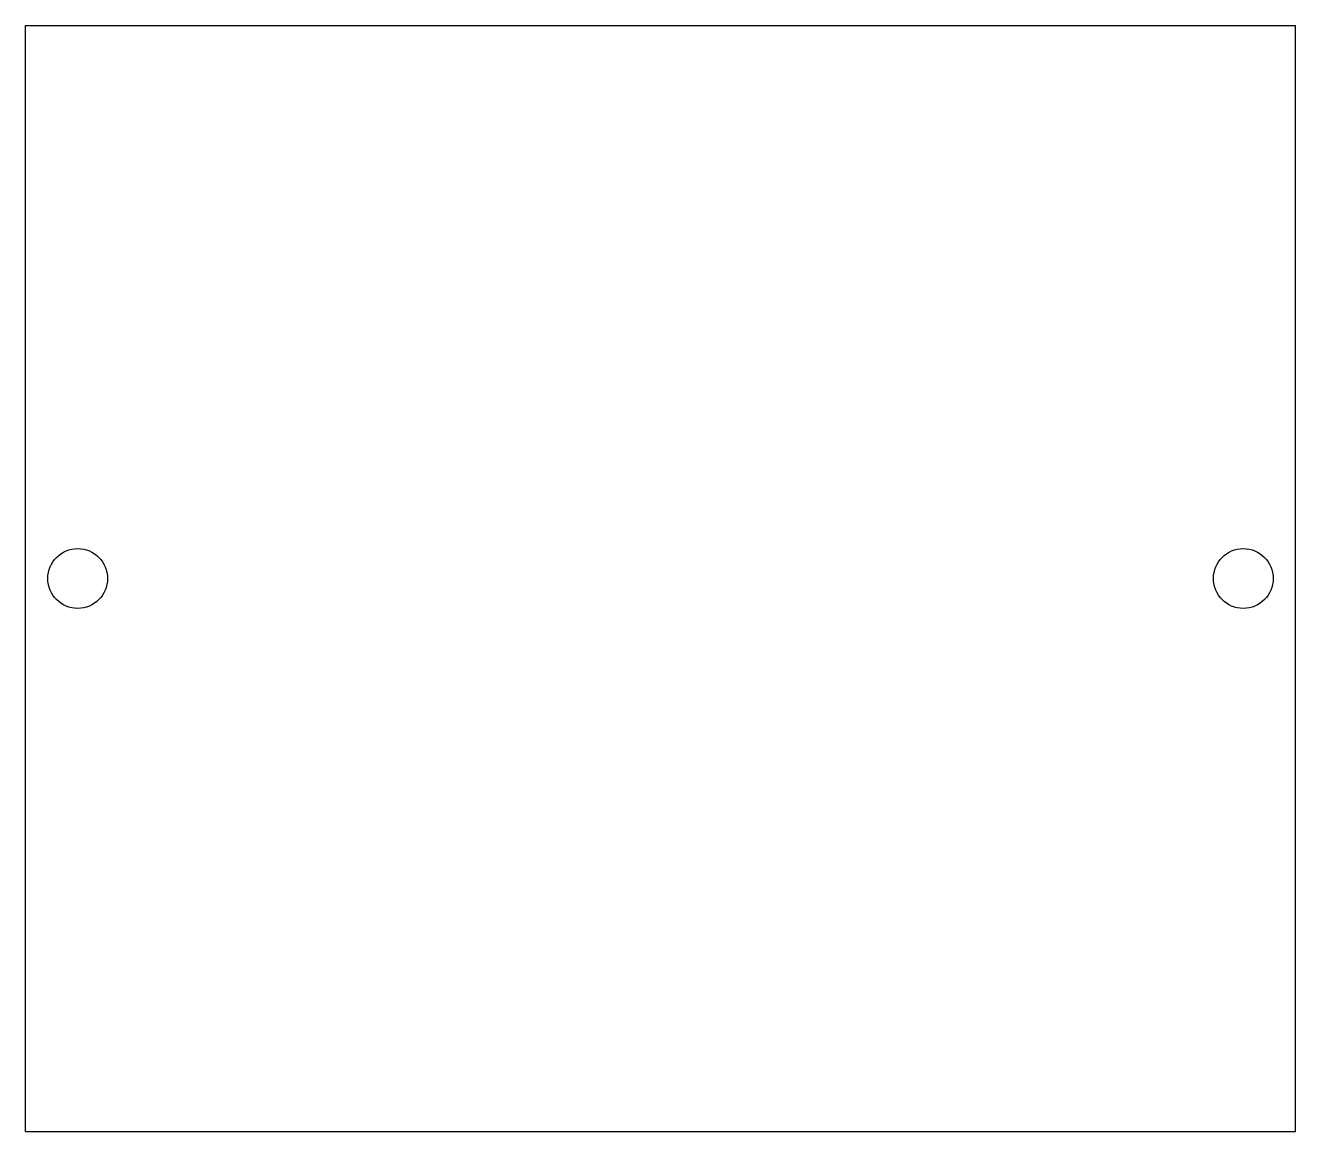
# Model space of a CAD drawing. Extents: x 7.5 to 92.5, y 3 to 77.
import ezdxf

# ---------------------------------------------------------------- set-up
doc = ezdxf.new("R2010")
doc.units = 0
doc.layers.add('Cut082', color=7, linetype='CONTINUOUS')

msp = doc.modelspace()

# ---------------------------------------------------------------- linework, layer by layer
at = {"layer": 'Cut082'}
for p, q in [((7.5, 3, 20), (7.5, 77, 20)), ((7.5, 77, 17), (7.5, 77, 20)), ((7.5, 3, 17), (7.5, 77, 17)), ((7.5, 3, 20), (7.5, 77, 20)), ((7.5, 77, 20), (92.5, 77, 20)), ((7.5, 77, 17), (92.5, 77, 17)), ((7.5, 77, 20), (92.5, 77, 20)), ((7.5, 77, 17), (7.5, 77, 20)), ((7.5, 3, 17), (7.5, 77, 17)), ((7.5, 77, 17), (92.5, 77, 17)), ((92.5, 3, 20), (92.5, 77, 20)), ((92.5, 77, 17), (92.5, 77, 20)), ((92.5, 3, 17), (92.5, 77, 17)), ((92.5, 3, 20), (92.5, 77, 20)), ((92.5, 77, 17), (92.5, 77, 20)), ((92.5, 3, 17), (92.5, 77, 17)), ((13, 40, 17), (13, 40, 20)), ((13, 40, 17), (13, 40, 20)), ((91, 40, 17), (91, 40, 20)), ((91, 40, 17), (91, 40, 20)), ((7.5, 3, 17), (7.5, 3, 20)), ((7.5, 3, 17), (92.5, 3, 17)), ((7.5, 3, 20), (92.5, 3, 20)), ((7.5, 3, 17), (7.5, 3, 20)), ((7.5, 3, 20), (92.5, 3, 20)), ((7.5, 3, 17), (92.5, 3, 17)), ((92.5, 3, 17), (92.5, 3, 20)), ((92.5, 3, 17), (92.5, 3, 20))]:
    msp.add_line(p, q, dxfattribs=at)
for centre in [(11, 40), (11, 40), (11, 40), (11, 40), (89, 40), (89, 40), (89, 40), (89, 40)]:
    msp.add_circle(centre, 2, dxfattribs=at)

doc.saveas('drawing.dxf')
